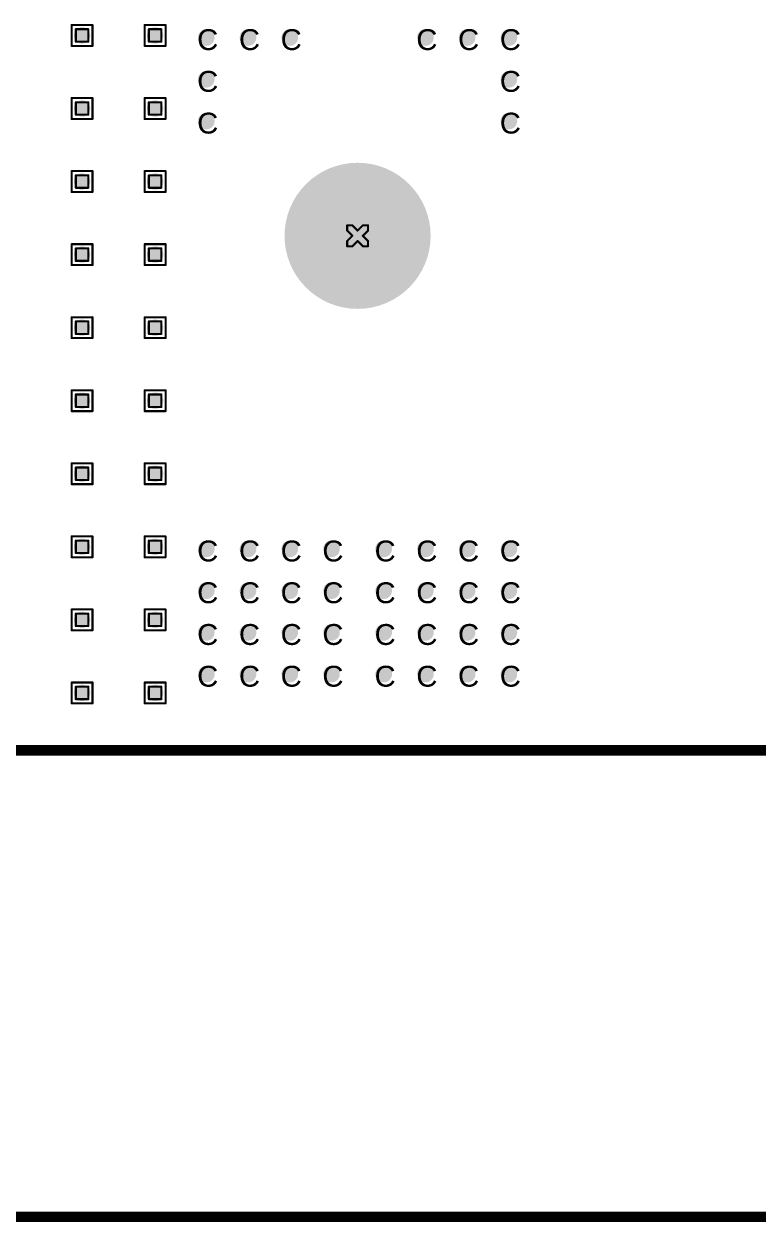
# Model space of a CAD drawing. Header units: millimetres. Extents: x -25 to 478, y -31 to 252.
# Drawn here: x 47.18 to 65.04, y -11.48 to 17.68 of the extents above; entities that cross this region are included whole.
import ezdxf

# ---------------------------------------------------------------- set-up
doc = ezdxf.new("R2010")
doc.units = ezdxf.units.MM
for name, color, linetype in [('DrillDrawing', 1, 'Continuous'), ('Mechanical1', 6, 'Continuous'), ('Mechanical2', 216, 'Continuous'), ('ViaHoleLayer', 16, 'Continuous')]:
    doc.layers.add(name, color=color, linetype=linetype)
doc.styles.add('Arial', font='', dxfattribs={"height": 0.2})
doc.styles.get('Arial').set_extended_font_data('Arial')

# ---------------------------------------------------------------- blocks, each defined once
blk = doc.blocks.new('FP_CB25_18_CY_CONN_TERM_LUG_25MM4_7MM9_MFG_1509')
at = {"layer": 'ViaHoleLayer'}
h = blk.add_hatch(color=16, dxfattribs=at)
edge = h.paths.add_edge_path()
edge.add_arc((-3.048, 3.683), 0.203, 0, 360)
h = blk.add_hatch(color=16, dxfattribs=at)
edge = h.paths.add_edge_path()
edge.add_arc((-2.032, 3.683), 0.203, 0, 360)
h = blk.add_hatch(color=16, dxfattribs=at)
edge = h.paths.add_edge_path()
edge.add_arc((-1.016, 3.683), 0.203, 0, 360)
h = blk.add_hatch(color=16, dxfattribs=at)
edge = h.paths.add_edge_path()
edge.add_arc((0, 3.683), 0.203, 0, 360)
h = blk.add_hatch(color=16, dxfattribs=at)
edge = h.paths.add_edge_path()
edge.add_arc((10.414, 3.683), 0.203, 0, 360)
h = blk.add_hatch(color=16, dxfattribs=at)
edge = h.paths.add_edge_path()
edge.add_arc((11.43, 3.683), 0.203, 0, 360)
h = blk.add_hatch(color=16, dxfattribs=at)
edge = h.paths.add_edge_path()
edge.add_arc((12.446, 3.683), 0.203, 0, 360)
h = blk.add_hatch(color=16, dxfattribs=at)
edge = h.paths.add_edge_path()
edge.add_arc((-3.048, 2.667), 0.203, 0, 360)
h = blk.add_hatch(color=16, dxfattribs=at)
edge = h.paths.add_edge_path()
edge.add_arc((-2.032, 2.667), 0.203, 0, 360)
h = blk.add_hatch(color=16, dxfattribs=at)
edge = h.paths.add_edge_path()
edge.add_arc((-1.016, 2.667), 0.203, 0, 360)
h = blk.add_hatch(color=16, dxfattribs=at)
edge = h.paths.add_edge_path()
edge.add_arc((0, 2.667), 0.203, 0, 360)
h = blk.add_hatch(color=16, dxfattribs=at)
edge = h.paths.add_edge_path()
edge.add_arc((12.446, 2.667), 0.203, 0, 360)
h = blk.add_hatch(color=16, dxfattribs=at)
edge = h.paths.add_edge_path()
edge.add_arc((-3.048, 1.651), 0.203, 0, 360)
h = blk.add_hatch(color=16, dxfattribs=at)
edge = h.paths.add_edge_path()
edge.add_arc((-2.032, 1.651), 0.203, 0, 360)
h = blk.add_hatch(color=16, dxfattribs=at)
edge = h.paths.add_edge_path()
edge.add_arc((-1.016, 1.651), 0.203, 0, 360)
h = blk.add_hatch(color=16, dxfattribs=at)
edge = h.paths.add_edge_path()
edge.add_arc((0, 1.651), 0.203, 0, 360)
h = blk.add_hatch(color=16, dxfattribs=at)
edge = h.paths.add_edge_path()
edge.add_arc((7.62, 0), 1.778, 0, 360)
h = blk.add_hatch(color=16, dxfattribs=at)
edge = h.paths.add_edge_path()
edge.add_arc((12.446, 1.651), 0.203, 0, 360)
h = blk.add_hatch(color=16, dxfattribs=at)
edge = h.paths.add_edge_path()
edge.add_arc((-3.048, 0.635), 0.203, 0, 360)
h = blk.add_hatch(color=16, dxfattribs=at)
edge = h.paths.add_edge_path()
edge.add_arc((-2.032, 0.635), 0.203, 0, 360)
h = blk.add_hatch(color=16, dxfattribs=at)
edge = h.paths.add_edge_path()
edge.add_arc((-1.016, 0.635), 0.203, 0, 360)
h = blk.add_hatch(color=16, dxfattribs=at)
edge = h.paths.add_edge_path()
edge.add_arc((0, 0.635), 0.203, 0, 360)
h = blk.add_hatch(color=16, dxfattribs=at)
edge = h.paths.add_edge_path()
edge.add_arc((-3.048, -0.635), 0.203, 0, 360)
h = blk.add_hatch(color=16, dxfattribs=at)
edge = h.paths.add_edge_path()
edge.add_arc((-2.032, -0.635), 0.203, 0, 360)
h = blk.add_hatch(color=16, dxfattribs=at)
edge = h.paths.add_edge_path()
edge.add_arc((-1.016, -0.635), 0.203, 0, 360)
h = blk.add_hatch(color=16, dxfattribs=at)
edge = h.paths.add_edge_path()
edge.add_arc((0, -0.635), 0.203, 0, 360)
h = blk.add_hatch(color=16, dxfattribs=at)
edge = h.paths.add_edge_path()
edge.add_arc((-3.048, -1.651), 0.203, 0, 360)
h = blk.add_hatch(color=16, dxfattribs=at)
edge = h.paths.add_edge_path()
edge.add_arc((-2.032, -1.651), 0.203, 0, 360)
h = blk.add_hatch(color=16, dxfattribs=at)
edge = h.paths.add_edge_path()
edge.add_arc((-1.016, -1.651), 0.203, 0, 360)
h = blk.add_hatch(color=16, dxfattribs=at)
edge = h.paths.add_edge_path()
edge.add_arc((0, -1.651), 0.203, 0, 360)
h = blk.add_hatch(color=16, dxfattribs=at)
edge = h.paths.add_edge_path()
edge.add_arc((12.446, -1.651), 0.203, 0, 360)
h = blk.add_hatch(color=16, dxfattribs=at)
edge = h.paths.add_edge_path()
edge.add_arc((-3.048, -2.667), 0.203, 0, 360)
h = blk.add_hatch(color=16, dxfattribs=at)
edge = h.paths.add_edge_path()
edge.add_arc((-2.032, -2.667), 0.203, 0, 360)
h = blk.add_hatch(color=16, dxfattribs=at)
edge = h.paths.add_edge_path()
edge.add_arc((-1.016, -2.667), 0.203, 0, 360)
h = blk.add_hatch(color=16, dxfattribs=at)
edge = h.paths.add_edge_path()
edge.add_arc((0, -2.667), 0.203, 0, 360)
h = blk.add_hatch(color=16, dxfattribs=at)
edge = h.paths.add_edge_path()
edge.add_arc((12.446, -2.667), 0.203, 0, 360)
h = blk.add_hatch(color=16, dxfattribs=at)
edge = h.paths.add_edge_path()
edge.add_arc((-3.048, -3.683), 0.203, 0, 360)
h = blk.add_hatch(color=16, dxfattribs=at)
edge = h.paths.add_edge_path()
edge.add_arc((-2.032, -3.683), 0.203, 0, 360)
h = blk.add_hatch(color=16, dxfattribs=at)
edge = h.paths.add_edge_path()
edge.add_arc((-1.016, -3.683), 0.203, 0, 360)
h = blk.add_hatch(color=16, dxfattribs=at)
edge = h.paths.add_edge_path()
edge.add_arc((0, -3.683), 0.203, 0, 360)
h = blk.add_hatch(color=16, dxfattribs=at)
edge = h.paths.add_edge_path()
edge.add_arc((10.414, -3.683), 0.203, 0, 360)
h = blk.add_hatch(color=16, dxfattribs=at)
edge = h.paths.add_edge_path()
edge.add_arc((11.43, -3.683), 0.203, 0, 360)
h = blk.add_hatch(color=16, dxfattribs=at)
edge = h.paths.add_edge_path()
edge.add_arc((12.446, -3.683), 0.203, 0, 360)

msp = doc.modelspace()

# ---------------------------------------------------------------- hatches: boundary and pattern name
at = {"layer": 'ViaHoleLayer'}
h = msp.add_hatch(color=16, dxfattribs=at)
edge = h.paths.add_edge_path()
edge.add_arc((48.59, 17.399), 0.2, 0, 360)
h = msp.add_hatch(color=16, dxfattribs=at)
edge = h.paths.add_edge_path()
edge.add_arc((50.368, 17.399), 0.2, 0, 360)
h = msp.add_hatch(color=16, dxfattribs=at)
edge = h.paths.add_edge_path()
edge.add_arc((48.59, 15.621), 0.2, 0, 360)
h = msp.add_hatch(color=16, dxfattribs=at)
edge = h.paths.add_edge_path()
edge.add_arc((50.368, 15.621), 0.2, 0, 360)
h = msp.add_hatch(color=16, dxfattribs=at)
edge = h.paths.add_edge_path()
edge.add_arc((48.59, 13.843), 0.2, 0, 360)
h = msp.add_hatch(color=16, dxfattribs=at)
edge = h.paths.add_edge_path()
edge.add_arc((50.368, 13.843), 0.2, 0, 360)
h = msp.add_hatch(color=16, dxfattribs=at)
edge = h.paths.add_edge_path()
edge.add_arc((48.59, 12.065), 0.2, 0, 360)
h = msp.add_hatch(color=16, dxfattribs=at)
edge = h.paths.add_edge_path()
edge.add_arc((50.368, 12.065), 0.2, 0, 360)
h = msp.add_hatch(color=16, dxfattribs=at)
edge = h.paths.add_edge_path()
edge.add_arc((48.59, 10.287), 0.2, 0, 360)
h = msp.add_hatch(color=16, dxfattribs=at)
edge = h.paths.add_edge_path()
edge.add_arc((50.368, 10.287), 0.2, 0, 360)
h = msp.add_hatch(color=16, dxfattribs=at)
edge = h.paths.add_edge_path()
edge.add_arc((48.59, 8.509), 0.2, 0, 360)
h = msp.add_hatch(color=16, dxfattribs=at)
edge = h.paths.add_edge_path()
edge.add_arc((50.368, 8.509), 0.2, 0, 360)
h = msp.add_hatch(color=16, dxfattribs=at)
edge = h.paths.add_edge_path()
edge.add_arc((48.59, 6.731), 0.2, 0, 360)
h = msp.add_hatch(color=16, dxfattribs=at)
edge = h.paths.add_edge_path()
edge.add_arc((50.368, 6.731), 0.2, 0, 360)
h = msp.add_hatch(color=16, dxfattribs=at)
edge = h.paths.add_edge_path()
edge.add_arc((48.59, 4.953), 0.2, 0, 360)
h = msp.add_hatch(color=16, dxfattribs=at)
edge = h.paths.add_edge_path()
edge.add_arc((50.368, 4.953), 0.2, 0, 360)
h = msp.add_hatch(color=16, dxfattribs=at)
edge = h.paths.add_edge_path()
edge.add_arc((48.59, 3.175), 0.2, 0, 360)
h = msp.add_hatch(color=16, dxfattribs=at)
edge = h.paths.add_edge_path()
edge.add_arc((50.368, 3.175), 0.2, 0, 360)
h = msp.add_hatch(color=16, dxfattribs=at)
edge = h.paths.add_edge_path()
edge.add_arc((48.59, 1.397), 0.2, 0, 360)
h = msp.add_hatch(color=16, dxfattribs=at)
edge = h.paths.add_edge_path()
edge.add_arc((50.368, 1.397), 0.2, 0, 360)

# ---------------------------------------------------------------- linework, layer by layer
at = {"layer": 'DrillDrawing', "const_width": 0.0508}
for points in [[(48.336, 17.653), (48.844, 17.653)], [(48.336, 17.145), (48.336, 17.653)], [(48.438, 17.551), (48.743, 17.551)], [(48.438, 17.247), (48.438, 17.551)], [(48.743, 17.247), (48.743, 17.551)], [(48.844, 17.145), (48.844, 17.653)], [(50.114, 17.653), (50.622, 17.653)], [(50.114, 17.145), (50.114, 17.653)], [(50.216, 17.551), (50.521, 17.551)], [(50.216, 17.247), (50.216, 17.551)], [(50.521, 17.247), (50.521, 17.551)], [(50.622, 17.145), (50.622, 17.653)], [(48.438, 17.247), (48.743, 17.247)], [(50.216, 17.247), (50.521, 17.247)], [(48.336, 17.145), (48.844, 17.145)], [(50.114, 17.145), (50.622, 17.145)], [(48.336, 15.875), (48.844, 15.875)], [(48.336, 15.367), (48.336, 15.875)], [(48.438, 15.773), (48.743, 15.773)], [(48.438, 15.469), (48.438, 15.773)], [(48.743, 15.469), (48.743, 15.773)], [(48.844, 15.367), (48.844, 15.875)], [(50.114, 15.875), (50.622, 15.875)], [(50.114, 15.367), (50.114, 15.875)], [(50.216, 15.773), (50.521, 15.773)], [(50.216, 15.469), (50.216, 15.773)], [(50.521, 15.469), (50.521, 15.773)], [(50.622, 15.367), (50.622, 15.875)], [(48.438, 15.469), (48.743, 15.469)], [(50.216, 15.469), (50.521, 15.469)], [(48.336, 15.367), (48.844, 15.367)], [(50.114, 15.367), (50.622, 15.367)], [(48.336, 14.097), (48.844, 14.097)], [(48.336, 13.589), (48.336, 14.097)], [(48.438, 13.995), (48.743, 13.995)], [(48.438, 13.691), (48.438, 13.995)], [(48.743, 13.691), (48.743, 13.995)], [(48.844, 13.589), (48.844, 14.097)], [(50.114, 14.097), (50.622, 14.097)], [(50.114, 13.589), (50.114, 14.097)], [(50.216, 13.995), (50.521, 13.995)], [(50.216, 13.691), (50.216, 13.995)], [(50.521, 13.691), (50.521, 13.995)], [(50.622, 13.589), (50.622, 14.097)], [(48.438, 13.691), (48.743, 13.691)], [(50.216, 13.691), (50.521, 13.691)], [(48.336, 13.589), (48.844, 13.589)], [(50.114, 13.589), (50.622, 13.589)], [(55.042, 12.649), (55.042, 12.776)], [(55.042, 12.776), (55.169, 12.776)], [(55.042, 12.649), (55.169, 12.522)], [(55.042, 12.395), (55.169, 12.522)], [(55.169, 12.776), (55.296, 12.649)], [(55.296, 12.649), (55.423, 12.776)], [(55.423, 12.776), (55.55, 12.776)], [(55.423, 12.522), (55.55, 12.649)], [(55.423, 12.522), (55.55, 12.395)], [(55.55, 12.649), (55.55, 12.776)], [(48.336, 12.319), (48.844, 12.319)], [(48.336, 11.811), (48.336, 12.319)], [(48.844, 11.811), (48.844, 12.319)], [(50.114, 12.319), (50.622, 12.319)], [(50.114, 11.811), (50.114, 12.319)], [(50.622, 11.811), (50.622, 12.319)], [(55.042, 12.268), (55.042, 12.395)], [(55.042, 12.268), (55.169, 12.268)], [(55.169, 12.268), (55.296, 12.395)], [(55.296, 12.395), (55.423, 12.268)], [(55.423, 12.268), (55.55, 12.268)], [(55.55, 12.268), (55.55, 12.395)], [(48.438, 12.217), (48.743, 12.217)], [(48.438, 11.913), (48.438, 12.217)], [(48.743, 11.913), (48.743, 12.217)], [(50.216, 12.217), (50.521, 12.217)], [(50.216, 11.913), (50.216, 12.217)], [(50.521, 11.913), (50.521, 12.217)], [(48.336, 11.811), (48.844, 11.811)], [(48.438, 11.913), (48.743, 11.913)], [(50.114, 11.811), (50.622, 11.811)], [(50.216, 11.913), (50.521, 11.913)], [(48.336, 10.541), (48.844, 10.541)], [(48.336, 10.033), (48.336, 10.541)], [(48.844, 10.033), (48.844, 10.541)], [(50.114, 10.541), (50.622, 10.541)], [(50.114, 10.033), (50.114, 10.541)], [(50.622, 10.033), (50.622, 10.541)], [(48.438, 10.439), (48.743, 10.439)], [(48.438, 10.135), (48.438, 10.439)], [(48.743, 10.135), (48.743, 10.439)], [(50.216, 10.439), (50.521, 10.439)], [(50.216, 10.135), (50.216, 10.439)], [(50.521, 10.135), (50.521, 10.439)], [(48.336, 10.033), (48.844, 10.033)], [(48.438, 10.135), (48.743, 10.135)], [(50.114, 10.033), (50.622, 10.033)], [(50.216, 10.135), (50.521, 10.135)], [(48.336, 8.763), (48.844, 8.763)], [(48.336, 8.255), (48.336, 8.763)], [(48.844, 8.255), (48.844, 8.763)], [(50.114, 8.763), (50.622, 8.763)], [(50.114, 8.255), (50.114, 8.763)], [(50.622, 8.255), (50.622, 8.763)], [(48.438, 8.661), (48.743, 8.661)], [(48.438, 8.357), (48.438, 8.661)], [(48.743, 8.357), (48.743, 8.661)], [(50.216, 8.661), (50.521, 8.661)], [(50.216, 8.357), (50.216, 8.661)], [(50.521, 8.357), (50.521, 8.661)], [(48.336, 8.255), (48.844, 8.255)], [(48.438, 8.357), (48.743, 8.357)], [(50.114, 8.255), (50.622, 8.255)], [(50.216, 8.357), (50.521, 8.357)], [(48.336, 6.985), (48.844, 6.985)], [(48.336, 6.477), (48.336, 6.985)], [(48.844, 6.477), (48.844, 6.985)], [(50.114, 6.985), (50.622, 6.985)], [(50.114, 6.477), (50.114, 6.985)], [(50.622, 6.477), (50.622, 6.985)], [(48.438, 6.883), (48.743, 6.883)], [(48.438, 6.579), (48.438, 6.883)], [(48.743, 6.579), (48.743, 6.883)], [(50.216, 6.883), (50.521, 6.883)], [(50.216, 6.579), (50.216, 6.883)], [(50.521, 6.579), (50.521, 6.883)], [(48.336, 6.477), (48.844, 6.477)], [(48.438, 6.579), (48.743, 6.579)], [(50.114, 6.477), (50.622, 6.477)], [(50.216, 6.579), (50.521, 6.579)], [(48.336, 5.207), (48.844, 5.207)], [(48.336, 4.699), (48.336, 5.207)], [(48.438, 5.105), (48.743, 5.105)], [(48.438, 4.801), (48.438, 5.105)], [(48.743, 4.801), (48.743, 5.105)], [(48.844, 4.699), (48.844, 5.207)], [(50.114, 5.207), (50.622, 5.207)], [(50.114, 4.699), (50.114, 5.207)], [(50.216, 5.105), (50.521, 5.105)], [(50.216, 4.801), (50.216, 5.105)], [(50.521, 4.801), (50.521, 5.105)], [(50.622, 4.699), (50.622, 5.207)], [(48.336, 4.699), (48.844, 4.699)], [(48.438, 4.801), (48.743, 4.801)], [(50.114, 4.699), (50.622, 4.699)], [(50.216, 4.801), (50.521, 4.801)], [(48.336, 3.429), (48.844, 3.429)], [(48.336, 2.921), (48.336, 3.429)], [(48.438, 3.327), (48.743, 3.327)], [(48.438, 3.023), (48.438, 3.327)], [(48.743, 3.023), (48.743, 3.327)], [(48.844, 2.921), (48.844, 3.429)], [(50.114, 3.429), (50.622, 3.429)], [(50.114, 2.921), (50.114, 3.429)], [(50.216, 3.327), (50.521, 3.327)], [(50.216, 3.023), (50.216, 3.327)], [(50.521, 3.023), (50.521, 3.327)], [(50.622, 2.921), (50.622, 3.429)], [(48.336, 2.921), (48.844, 2.921)], [(48.438, 3.023), (48.743, 3.023)], [(50.114, 2.921), (50.622, 2.921)], [(50.216, 3.023), (50.521, 3.023)], [(48.336, 1.651), (48.844, 1.651)], [(48.336, 1.143), (48.336, 1.651)], [(48.438, 1.549), (48.743, 1.549)], [(48.438, 1.245), (48.438, 1.549)], [(48.743, 1.245), (48.743, 1.549)], [(48.844, 1.143), (48.844, 1.651)], [(50.114, 1.651), (50.622, 1.651)], [(50.114, 1.143), (50.114, 1.651)], [(50.216, 1.549), (50.521, 1.549)], [(50.216, 1.245), (50.216, 1.549)], [(50.521, 1.245), (50.521, 1.549)], [(50.622, 1.143), (50.622, 1.651)], [(48.336, 1.143), (48.844, 1.143)], [(48.438, 1.245), (48.743, 1.245)], [(50.114, 1.143), (50.622, 1.143)], [(50.216, 1.245), (50.521, 1.245)]]:
    msp.add_lwpolyline(points, dxfattribs=at)
at = {"layer": 'DrillDrawing', "const_width": 0.0254}
for points in [[(48.324, 17.653, 1), (48.349, 17.653, 1)], [(48.324, 17.653, 1), (48.349, 17.653, 1)], [(48.425, 17.551, 1), (48.45, 17.551, 1)], [(48.425, 17.551, 1), (48.45, 17.551, 1)], [(48.73, 17.551, 1), (48.755, 17.551, 1)], [(48.73, 17.551, 1), (48.755, 17.551, 1)], [(48.831, 17.653, 1), (48.857, 17.653, 1)], [(48.831, 17.653, 1), (48.857, 17.653, 1)], [(50.101, 17.653, 1), (50.127, 17.653, 1)], [(50.101, 17.653, 1), (50.127, 17.653, 1)], [(50.203, 17.551, 1), (50.228, 17.551, 1)], [(50.203, 17.551, 1), (50.228, 17.551, 1)], [(50.508, 17.551, 1), (50.533, 17.551, 1)], [(50.508, 17.551, 1), (50.533, 17.551, 1)], [(50.609, 17.653, 1), (50.635, 17.653, 1)], [(50.609, 17.653, 1), (50.635, 17.653, 1)], [(48.425, 17.247, 1), (48.45, 17.247, 1)], [(48.425, 17.247, 1), (48.45, 17.247, 1)], [(48.73, 17.247, 1), (48.755, 17.247, 1)], [(48.73, 17.247, 1), (48.755, 17.247, 1)], [(50.203, 17.247, 1), (50.228, 17.247, 1)], [(50.203, 17.247, 1), (50.228, 17.247, 1)], [(50.508, 17.247, 1), (50.533, 17.247, 1)], [(50.508, 17.247, 1), (50.533, 17.247, 1)], [(48.324, 17.145, 1), (48.349, 17.145, 1)], [(48.324, 17.145, 1), (48.349, 17.145, 1)], [(48.831, 17.145, 1), (48.857, 17.145, 1)], [(48.831, 17.145, 1), (48.857, 17.145, 1)], [(50.101, 17.145, 1), (50.127, 17.145, 1)], [(50.101, 17.145, 1), (50.127, 17.145, 1)], [(50.609, 17.145, 1), (50.635, 17.145, 1)], [(50.609, 17.145, 1), (50.635, 17.145, 1)], [(48.324, 15.875, 1), (48.349, 15.875, 1)], [(48.324, 15.875, 1), (48.349, 15.875, 1)], [(48.425, 15.773, 1), (48.45, 15.773, 1)], [(48.425, 15.773, 1), (48.45, 15.773, 1)], [(48.73, 15.773, 1), (48.755, 15.773, 1)], [(48.73, 15.773, 1), (48.755, 15.773, 1)], [(48.831, 15.875, 1), (48.857, 15.875, 1)], [(48.831, 15.875, 1), (48.857, 15.875, 1)], [(50.101, 15.875, 1), (50.127, 15.875, 1)], [(50.101, 15.875, 1), (50.127, 15.875, 1)], [(50.203, 15.773, 1), (50.228, 15.773, 1)], [(50.203, 15.773, 1), (50.228, 15.773, 1)], [(50.508, 15.773, 1), (50.533, 15.773, 1)], [(50.508, 15.773, 1), (50.533, 15.773, 1)], [(50.609, 15.875, 1), (50.635, 15.875, 1)], [(50.609, 15.875, 1), (50.635, 15.875, 1)], [(48.425, 15.469, 1), (48.45, 15.469, 1)], [(48.425, 15.469, 1), (48.45, 15.469, 1)], [(48.73, 15.469, 1), (48.755, 15.469, 1)], [(48.73, 15.469, 1), (48.755, 15.469, 1)], [(50.203, 15.469, 1), (50.228, 15.469, 1)], [(50.203, 15.469, 1), (50.228, 15.469, 1)], [(50.508, 15.469, 1), (50.533, 15.469, 1)], [(50.508, 15.469, 1), (50.533, 15.469, 1)], [(48.324, 15.367, 1), (48.349, 15.367, 1)], [(48.324, 15.367, 1), (48.349, 15.367, 1)], [(48.831, 15.367, 1), (48.857, 15.367, 1)], [(48.831, 15.367, 1), (48.857, 15.367, 1)], [(50.101, 15.367, 1), (50.127, 15.367, 1)], [(50.101, 15.367, 1), (50.127, 15.367, 1)], [(50.609, 15.367, 1), (50.635, 15.367, 1)], [(50.609, 15.367, 1), (50.635, 15.367, 1)], [(48.324, 14.097, 1), (48.349, 14.097, 1)], [(48.324, 14.097, 1), (48.349, 14.097, 1)], [(48.425, 13.995, 1), (48.45, 13.995, 1)], [(48.425, 13.995, 1), (48.45, 13.995, 1)], [(48.73, 13.995, 1), (48.755, 13.995, 1)], [(48.73, 13.995, 1), (48.755, 13.995, 1)], [(48.831, 14.097, 1), (48.857, 14.097, 1)], [(48.831, 14.097, 1), (48.857, 14.097, 1)], [(50.101, 14.097, 1), (50.127, 14.097, 1)], [(50.101, 14.097, 1), (50.127, 14.097, 1)], [(50.203, 13.995, 1), (50.228, 13.995, 1)], [(50.203, 13.995, 1), (50.228, 13.995, 1)], [(50.508, 13.995, 1), (50.533, 13.995, 1)], [(50.508, 13.995, 1), (50.533, 13.995, 1)], [(50.609, 14.097, 1), (50.635, 14.097, 1)], [(50.609, 14.097, 1), (50.635, 14.097, 1)], [(48.425, 13.691, 1), (48.45, 13.691, 1)], [(48.425, 13.691, 1), (48.45, 13.691, 1)], [(48.73, 13.691, 1), (48.755, 13.691, 1)], [(48.73, 13.691, 1), (48.755, 13.691, 1)], [(50.203, 13.691, 1), (50.228, 13.691, 1)], [(50.203, 13.691, 1), (50.228, 13.691, 1)], [(50.508, 13.691, 1), (50.533, 13.691, 1)], [(50.508, 13.691, 1), (50.533, 13.691, 1)], [(48.324, 13.589, 1), (48.349, 13.589, 1)], [(48.324, 13.589, 1), (48.349, 13.589, 1)], [(48.831, 13.589, 1), (48.857, 13.589, 1)], [(48.831, 13.589, 1), (48.857, 13.589, 1)], [(50.101, 13.589, 1), (50.127, 13.589, 1)], [(50.101, 13.589, 1), (50.127, 13.589, 1)], [(50.609, 13.589, 1), (50.635, 13.589, 1)], [(50.609, 13.589, 1), (50.635, 13.589, 1)], [(55.029, 12.776, 1), (55.054, 12.776, 1)], [(55.029, 12.776, 1), (55.054, 12.776, 1)], [(55.029, 12.649, 1), (55.054, 12.649, 1)], [(55.029, 12.649, 1), (55.054, 12.649, 1)], [(55.156, 12.776, 1), (55.181, 12.776, 1)], [(55.156, 12.776, 1), (55.181, 12.776, 1)], [(55.156, 12.522, 1), (55.181, 12.522, 1)], [(55.156, 12.522, 1), (55.181, 12.522, 1)], [(55.283, 12.649, 1), (55.309, 12.649, 1)], [(55.283, 12.649, 1), (55.309, 12.649, 1)], [(55.41, 12.776, 1), (55.435, 12.776, 1)], [(55.41, 12.776, 1), (55.435, 12.776, 1)], [(55.41, 12.522, 1), (55.435, 12.522, 1)], [(55.41, 12.522, 1), (55.435, 12.522, 1)], [(55.537, 12.776, 1), (55.562, 12.776, 1)], [(55.537, 12.776, 1), (55.562, 12.776, 1)], [(55.537, 12.649, 1), (55.562, 12.649, 1)], [(55.537, 12.649, 1), (55.562, 12.649, 1)], [(48.324, 12.319, 1), (48.349, 12.319, 1)], [(48.324, 12.319, 1), (48.349, 12.319, 1)], [(48.831, 12.319, 1), (48.857, 12.319, 1)], [(48.831, 12.319, 1), (48.857, 12.319, 1)], [(50.101, 12.319, 1), (50.127, 12.319, 1)], [(50.101, 12.319, 1), (50.127, 12.319, 1)], [(50.609, 12.319, 1), (50.635, 12.319, 1)], [(50.609, 12.319, 1), (50.635, 12.319, 1)], [(55.029, 12.395, 1), (55.054, 12.395, 1)], [(55.029, 12.395, 1), (55.054, 12.395, 1)], [(55.029, 12.268, 1), (55.054, 12.268, 1)], [(55.029, 12.268, 1), (55.054, 12.268, 1)], [(55.156, 12.268, 1), (55.181, 12.268, 1)], [(55.156, 12.268, 1), (55.181, 12.268, 1)], [(55.283, 12.395, 1), (55.309, 12.395, 1)], [(55.283, 12.395, 1), (55.309, 12.395, 1)], [(55.41, 12.268, 1), (55.435, 12.268, 1)], [(55.41, 12.268, 1), (55.435, 12.268, 1)], [(55.537, 12.395, 1), (55.562, 12.395, 1)], [(55.537, 12.395, 1), (55.562, 12.395, 1)], [(55.537, 12.268, 1), (55.562, 12.268, 1)], [(55.537, 12.268, 1), (55.562, 12.268, 1)], [(48.425, 12.217, 1), (48.45, 12.217, 1)], [(48.425, 12.217, 1), (48.45, 12.217, 1)], [(48.73, 12.217, 1), (48.755, 12.217, 1)], [(48.73, 12.217, 1), (48.755, 12.217, 1)], [(50.203, 12.217, 1), (50.228, 12.217, 1)], [(50.203, 12.217, 1), (50.228, 12.217, 1)], [(50.508, 12.217, 1), (50.533, 12.217, 1)], [(50.508, 12.217, 1), (50.533, 12.217, 1)], [(48.324, 11.811, 1), (48.349, 11.811, 1)], [(48.324, 11.811, 1), (48.349, 11.811, 1)], [(48.425, 11.913, 1), (48.45, 11.913, 1)], [(48.425, 11.913, 1), (48.45, 11.913, 1)], [(48.73, 11.913, 1), (48.755, 11.913, 1)], [(48.73, 11.913, 1), (48.755, 11.913, 1)], [(48.831, 11.811, 1), (48.857, 11.811, 1)], [(48.831, 11.811, 1), (48.857, 11.811, 1)], [(50.101, 11.811, 1), (50.127, 11.811, 1)], [(50.101, 11.811, 1), (50.127, 11.811, 1)], [(50.203, 11.913, 1), (50.228, 11.913, 1)], [(50.203, 11.913, 1), (50.228, 11.913, 1)], [(50.508, 11.913, 1), (50.533, 11.913, 1)], [(50.508, 11.913, 1), (50.533, 11.913, 1)], [(50.609, 11.811, 1), (50.635, 11.811, 1)], [(50.609, 11.811, 1), (50.635, 11.811, 1)], [(48.324, 10.541, 1), (48.349, 10.541, 1)], [(48.324, 10.541, 1), (48.349, 10.541, 1)], [(48.831, 10.541, 1), (48.857, 10.541, 1)], [(48.831, 10.541, 1), (48.857, 10.541, 1)], [(50.101, 10.541, 1), (50.127, 10.541, 1)], [(50.101, 10.541, 1), (50.127, 10.541, 1)], [(50.609, 10.541, 1), (50.635, 10.541, 1)], [(50.609, 10.541, 1), (50.635, 10.541, 1)], [(48.425, 10.439, 1), (48.45, 10.439, 1)], [(48.425, 10.439, 1), (48.45, 10.439, 1)], [(48.73, 10.439, 1), (48.755, 10.439, 1)], [(48.73, 10.439, 1), (48.755, 10.439, 1)], [(50.203, 10.439, 1), (50.228, 10.439, 1)], [(50.203, 10.439, 1), (50.228, 10.439, 1)], [(50.508, 10.439, 1), (50.533, 10.439, 1)], [(50.508, 10.439, 1), (50.533, 10.439, 1)], [(48.324, 10.033, 1), (48.349, 10.033, 1)], [(48.324, 10.033, 1), (48.349, 10.033, 1)], [(48.425, 10.135, 1), (48.45, 10.135, 1)], [(48.425, 10.135, 1), (48.45, 10.135, 1)], [(48.73, 10.135, 1), (48.755, 10.135, 1)], [(48.73, 10.135, 1), (48.755, 10.135, 1)], [(48.831, 10.033, 1), (48.857, 10.033, 1)], [(48.831, 10.033, 1), (48.857, 10.033, 1)], [(50.101, 10.033, 1), (50.127, 10.033, 1)], [(50.101, 10.033, 1), (50.127, 10.033, 1)], [(50.203, 10.135, 1), (50.228, 10.135, 1)], [(50.203, 10.135, 1), (50.228, 10.135, 1)], [(50.508, 10.135, 1), (50.533, 10.135, 1)], [(50.508, 10.135, 1), (50.533, 10.135, 1)], [(50.609, 10.033, 1), (50.635, 10.033, 1)], [(50.609, 10.033, 1), (50.635, 10.033, 1)], [(48.324, 8.763, 1), (48.349, 8.763, 1)], [(48.324, 8.763, 1), (48.349, 8.763, 1)], [(48.831, 8.763, 1), (48.857, 8.763, 1)], [(48.831, 8.763, 1), (48.857, 8.763, 1)], [(50.101, 8.763, 1), (50.127, 8.763, 1)], [(50.101, 8.763, 1), (50.127, 8.763, 1)], [(50.609, 8.763, 1), (50.635, 8.763, 1)], [(50.609, 8.763, 1), (50.635, 8.763, 1)], [(48.425, 8.661, 1), (48.45, 8.661, 1)], [(48.425, 8.661, 1), (48.45, 8.661, 1)], [(48.73, 8.661, 1), (48.755, 8.661, 1)], [(48.73, 8.661, 1), (48.755, 8.661, 1)], [(50.203, 8.661, 1), (50.228, 8.661, 1)], [(50.203, 8.661, 1), (50.228, 8.661, 1)], [(50.508, 8.661, 1), (50.533, 8.661, 1)], [(50.508, 8.661, 1), (50.533, 8.661, 1)], [(48.324, 8.255, 1), (48.349, 8.255, 1)], [(48.324, 8.255, 1), (48.349, 8.255, 1)], [(48.425, 8.357, 1), (48.45, 8.357, 1)], [(48.425, 8.357, 1), (48.45, 8.357, 1)], [(48.73, 8.357, 1), (48.755, 8.357, 1)], [(48.73, 8.357, 1), (48.755, 8.357, 1)], [(48.831, 8.255, 1), (48.857, 8.255, 1)], [(48.831, 8.255, 1), (48.857, 8.255, 1)], [(50.101, 8.255, 1), (50.127, 8.255, 1)], [(50.101, 8.255, 1), (50.127, 8.255, 1)], [(50.203, 8.357, 1), (50.228, 8.357, 1)], [(50.203, 8.357, 1), (50.228, 8.357, 1)], [(50.508, 8.357, 1), (50.533, 8.357, 1)], [(50.508, 8.357, 1), (50.533, 8.357, 1)], [(50.609, 8.255, 1), (50.635, 8.255, 1)], [(50.609, 8.255, 1), (50.635, 8.255, 1)], [(48.324, 6.985, 1), (48.349, 6.985, 1)], [(48.324, 6.985, 1), (48.349, 6.985, 1)], [(48.831, 6.985, 1), (48.857, 6.985, 1)], [(48.831, 6.985, 1), (48.857, 6.985, 1)], [(50.101, 6.985, 1), (50.127, 6.985, 1)], [(50.101, 6.985, 1), (50.127, 6.985, 1)], [(50.609, 6.985, 1), (50.635, 6.985, 1)], [(50.609, 6.985, 1), (50.635, 6.985, 1)], [(48.425, 6.883, 1), (48.45, 6.883, 1)], [(48.425, 6.883, 1), (48.45, 6.883, 1)], [(48.73, 6.883, 1), (48.755, 6.883, 1)], [(48.73, 6.883, 1), (48.755, 6.883, 1)], [(50.203, 6.883, 1), (50.228, 6.883, 1)], [(50.203, 6.883, 1), (50.228, 6.883, 1)], [(50.508, 6.883, 1), (50.533, 6.883, 1)], [(50.508, 6.883, 1), (50.533, 6.883, 1)], [(48.324, 6.477, 1), (48.349, 6.477, 1)], [(48.324, 6.477, 1), (48.349, 6.477, 1)], [(48.425, 6.579, 1), (48.45, 6.579, 1)], [(48.425, 6.579, 1), (48.45, 6.579, 1)], [(48.73, 6.579, 1), (48.755, 6.579, 1)], [(48.73, 6.579, 1), (48.755, 6.579, 1)], [(48.831, 6.477, 1), (48.857, 6.477, 1)], [(48.831, 6.477, 1), (48.857, 6.477, 1)], [(50.101, 6.477, 1), (50.127, 6.477, 1)], [(50.101, 6.477, 1), (50.127, 6.477, 1)], [(50.203, 6.579, 1), (50.228, 6.579, 1)], [(50.203, 6.579, 1), (50.228, 6.579, 1)], [(50.508, 6.579, 1), (50.533, 6.579, 1)], [(50.508, 6.579, 1), (50.533, 6.579, 1)], [(50.609, 6.477, 1), (50.635, 6.477, 1)], [(50.609, 6.477, 1), (50.635, 6.477, 1)], [(48.324, 5.207, 1), (48.349, 5.207, 1)], [(48.324, 5.207, 1), (48.349, 5.207, 1)], [(48.425, 5.105, 1), (48.45, 5.105, 1)], [(48.425, 5.105, 1), (48.45, 5.105, 1)], [(48.73, 5.105, 1), (48.755, 5.105, 1)], [(48.73, 5.105, 1), (48.755, 5.105, 1)], [(48.831, 5.207, 1), (48.857, 5.207, 1)], [(48.831, 5.207, 1), (48.857, 5.207, 1)], [(50.101, 5.207, 1), (50.127, 5.207, 1)], [(50.101, 5.207, 1), (50.127, 5.207, 1)], [(50.203, 5.105, 1), (50.228, 5.105, 1)], [(50.203, 5.105, 1), (50.228, 5.105, 1)], [(50.508, 5.105, 1), (50.533, 5.105, 1)], [(50.508, 5.105, 1), (50.533, 5.105, 1)], [(50.609, 5.207, 1), (50.635, 5.207, 1)], [(50.609, 5.207, 1), (50.635, 5.207, 1)], [(48.324, 4.699, 1), (48.349, 4.699, 1)], [(48.324, 4.699, 1), (48.349, 4.699, 1)], [(48.425, 4.801, 1), (48.45, 4.801, 1)], [(48.425, 4.801, 1), (48.45, 4.801, 1)], [(48.73, 4.801, 1), (48.755, 4.801, 1)], [(48.73, 4.801, 1), (48.755, 4.801, 1)], [(48.831, 4.699, 1), (48.857, 4.699, 1)], [(48.831, 4.699, 1), (48.857, 4.699, 1)], [(50.101, 4.699, 1), (50.127, 4.699, 1)], [(50.101, 4.699, 1), (50.127, 4.699, 1)], [(50.203, 4.801, 1), (50.228, 4.801, 1)], [(50.203, 4.801, 1), (50.228, 4.801, 1)], [(50.508, 4.801, 1), (50.533, 4.801, 1)], [(50.508, 4.801, 1), (50.533, 4.801, 1)], [(50.609, 4.699, 1), (50.635, 4.699, 1)], [(50.609, 4.699, 1), (50.635, 4.699, 1)], [(48.324, 3.429, 1), (48.349, 3.429, 1)], [(48.324, 3.429, 1), (48.349, 3.429, 1)], [(48.425, 3.327, 1), (48.45, 3.327, 1)], [(48.425, 3.327, 1), (48.45, 3.327, 1)], [(48.73, 3.327, 1), (48.755, 3.327, 1)], [(48.73, 3.327, 1), (48.755, 3.327, 1)], [(48.831, 3.429, 1), (48.857, 3.429, 1)], [(48.831, 3.429, 1), (48.857, 3.429, 1)], [(50.101, 3.429, 1), (50.127, 3.429, 1)], [(50.101, 3.429, 1), (50.127, 3.429, 1)], [(50.203, 3.327, 1), (50.228, 3.327, 1)], [(50.203, 3.327, 1), (50.228, 3.327, 1)], [(50.508, 3.327, 1), (50.533, 3.327, 1)], [(50.508, 3.327, 1), (50.533, 3.327, 1)], [(50.609, 3.429, 1), (50.635, 3.429, 1)], [(50.609, 3.429, 1), (50.635, 3.429, 1)], [(48.324, 2.921, 1), (48.349, 2.921, 1)], [(48.324, 2.921, 1), (48.349, 2.921, 1)], [(48.425, 3.023, 1), (48.45, 3.023, 1)], [(48.425, 3.023, 1), (48.45, 3.023, 1)], [(48.73, 3.023, 1), (48.755, 3.023, 1)], [(48.73, 3.023, 1), (48.755, 3.023, 1)], [(48.831, 2.921, 1), (48.857, 2.921, 1)], [(48.831, 2.921, 1), (48.857, 2.921, 1)], [(50.101, 2.921, 1), (50.127, 2.921, 1)], [(50.101, 2.921, 1), (50.127, 2.921, 1)], [(50.203, 3.023, 1), (50.228, 3.023, 1)], [(50.203, 3.023, 1), (50.228, 3.023, 1)], [(50.508, 3.023, 1), (50.533, 3.023, 1)], [(50.508, 3.023, 1), (50.533, 3.023, 1)], [(50.609, 2.921, 1), (50.635, 2.921, 1)], [(50.609, 2.921, 1), (50.635, 2.921, 1)], [(48.324, 1.651, 1), (48.349, 1.651, 1)], [(48.324, 1.651, 1), (48.349, 1.651, 1)], [(48.425, 1.549, 1), (48.45, 1.549, 1)], [(48.425, 1.549, 1), (48.45, 1.549, 1)], [(48.73, 1.549, 1), (48.755, 1.549, 1)], [(48.73, 1.549, 1), (48.755, 1.549, 1)], [(48.831, 1.651, 1), (48.857, 1.651, 1)], [(48.831, 1.651, 1), (48.857, 1.651, 1)], [(50.101, 1.651, 1), (50.127, 1.651, 1)], [(50.101, 1.651, 1), (50.127, 1.651, 1)], [(50.203, 1.549, 1), (50.228, 1.549, 1)], [(50.203, 1.549, 1), (50.228, 1.549, 1)], [(50.508, 1.549, 1), (50.533, 1.549, 1)], [(50.508, 1.549, 1), (50.533, 1.549, 1)], [(50.609, 1.651, 1), (50.635, 1.651, 1)], [(50.609, 1.651, 1), (50.635, 1.651, 1)], [(48.324, 1.143, 1), (48.349, 1.143, 1)], [(48.324, 1.143, 1), (48.349, 1.143, 1)], [(48.425, 1.245, 1), (48.45, 1.245, 1)], [(48.425, 1.245, 1), (48.45, 1.245, 1)], [(48.73, 1.245, 1), (48.755, 1.245, 1)], [(48.73, 1.245, 1), (48.755, 1.245, 1)], [(48.831, 1.143, 1), (48.857, 1.143, 1)], [(48.831, 1.143, 1), (48.857, 1.143, 1)], [(50.101, 1.143, 1), (50.127, 1.143, 1)], [(50.101, 1.143, 1), (50.127, 1.143, 1)], [(50.203, 1.245, 1), (50.228, 1.245, 1)], [(50.203, 1.245, 1), (50.228, 1.245, 1)], [(50.508, 1.245, 1), (50.533, 1.245, 1)], [(50.508, 1.245, 1), (50.533, 1.245, 1)], [(50.609, 1.143, 1), (50.635, 1.143, 1)], [(50.609, 1.143, 1), (50.635, 1.143, 1)]]:
    msp.add_lwpolyline(points, format="xyb", close=True, dxfattribs=at)
at = {"layer": 'Mechanical1', "const_width": 0.254}
msp.add_lwpolyline([(0, 0), (375, 0)], dxfattribs=at)
at = {"layer": 'Mechanical2', "const_width": 0.254}
msp.add_lwpolyline([(0, -11.354), (180.974, -11.354)], dxfattribs=at)

# ---------------------------------------------------------------- block references
at = {"rotation": 90}
msp.add_blockref('FP_CB25_18_CY_CONN_TERM_LUG_25MM4_7MM9_MFG_1509', (55.296, 4.902), dxfattribs=at)

# ---------------------------------------------------------------- texts
at = {"layer": 'DrillDrawing', "style": 'Arial'}
for p in [(51.393, 17.043), (52.409, 17.043), (53.425, 17.043), (56.727, 17.043), (57.743, 17.043), (58.759, 17.043), (51.393, 16.027), (58.759, 16.027), (51.393, 15.011), (58.759, 15.011), (51.393, 4.597), (52.409, 4.597), (53.425, 4.597), (54.441, 4.597), (55.711, 4.597), (56.727, 4.597), (57.743, 4.597), (58.759, 4.597), (51.393, 3.581), (52.409, 3.581), (53.425, 3.581), (54.441, 3.581), (55.711, 3.581), (56.727, 3.581), (57.743, 3.581), (58.759, 3.581), (51.393, 2.565), (52.409, 2.565), (53.425, 2.565), (54.441, 2.565), (55.711, 2.565), (56.727, 2.565), (57.743, 2.565), (58.759, 2.565), (51.393, 1.549), (52.409, 1.549), (53.425, 1.549), (54.441, 1.549), (55.711, 1.549), (56.727, 1.549), (57.743, 1.549), (58.759, 1.549)]:
    msp.add_text('C', height=0.508, dxfattribs=at).set_placement(p)

doc.saveas('drawing.dxf')
